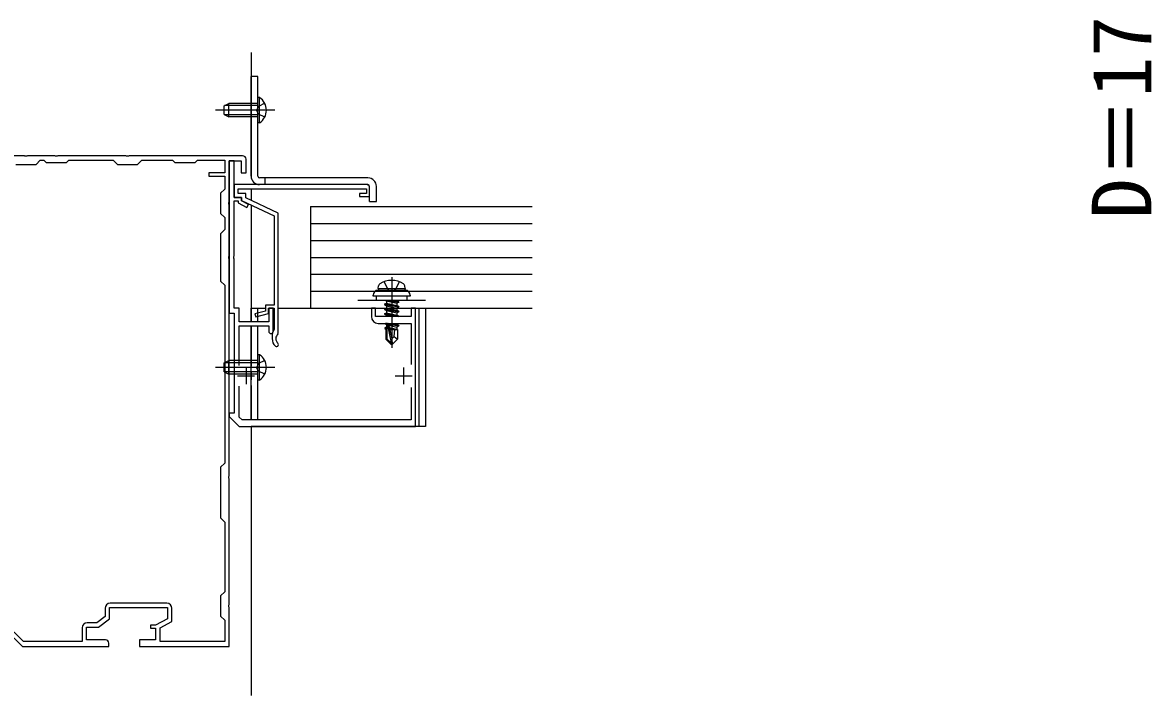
# Model space of a CAD drawing. Units: millimetres, scale not verified. Extents: x -1050 to 1050, y -1565 to 1555.
# Drawn here: x -878 to -544.4, y -1104.5 to -905.7 of the extents above; entities that cross this region are included whole.
import ezdxf
from ezdxf.enums import TextEntityAlignment as Align

# ---------------------------------------------------------------- set-up
doc = ezdxf.new("R2010")
doc.units = ezdxf.units.MM
doc.header["$LTSCALE"] = 8
for name, color, linetype in [('0-2_YKK_11', 7, 'Continuous'), ('0-4_YKK_12', 2, 'Continuous'), ('0-5_YKK_13', 4, 'Continuous'), ('0-7_YKK_D', 6, 'Continuous')]:
    doc.layers.add(name, color=color, linetype=linetype)
doc.styles.add('ＭＳ ゴシック', font='')
doc.styles.get('ＭＳ ゴシック').set_extended_font_data('MS Gothic')

msp = doc.modelspace()

# ---------------------------------------------------------------- linework, layer by layer
at = {"layer": '0-2_YKK_11'}
for p, q in [((-804.322, -998.296), (-804.322, -999.096)), ((-814.522, -1010.096), (-809.522, -1010.096)), ((-812.022, -1007.596), (-812.022, -1012.596)), ((-768.022, -1010.096), (-763.022, -1010.096)), ((-765.522, -1007.596), (-765.522, -1012.596)), ((-835.422, -1077.296), (-852.122, -1077.296))]:
    msp.add_line(p, q, dxfattribs=at)
for points in [[(-813.022, -945.096), (-846.564, -945.096), (-846.747, -945.216), (-847.297, -945.216), (-847.48, -945.096), (-867.564, -945.096), (-867.747, -945.216), (-868.297, -945.216), (-868.48, -945.096), (-876.564, -945.096), (-876.747, -945.216), (-877.297, -945.216), (-877.48, -945.096), (-885.022, -945.096), (-885.022, -948.096), (-884.722, -948.396)], [(-880.022, -947.596), (-874.022, -947.596), (-872.822, -946.396), (-871.722, -946.396), (-871.022, -947.096), (-865.022, -947.096), (-864.322, -946.396), (-851.222, -946.396), (-850.022, -947.596), (-844.022, -947.596), (-842.822, -946.396), (-833.722, -946.396), (-833.022, -947.096), (-827.022, -947.096), (-826.322, -946.396), (-818.322, -946.396), (-818.322, -950.096), (-823.022, -950.096), (-823.022, -951.096), (-818.322, -951.096), (-818.322, -954.896), (-819.522, -956.096), (-819.522, -962.096), (-818.322, -963.296), (-818.322, -966.896), (-819.522, -968.096), (-819.522, -982.096), (-818.322, -983.296), (-818.322, -1035.896), (-819.522, -1037.096), (-819.522, -1052.096), (-818.322, -1053.296), (-818.322, -1073.896), (-819.522, -1075.096), (-819.522, -1081.096), (-818.322, -1082.296), (-818.322, -1088.596)], [(-853.522, -1088.096), (-859.122, -1088.096), (-859.122, -1084.396), (-855.622, -1084.396), (-852.322, -1081.896), (-852.322, -1078.596), (-835.222, -1078.596), (-835.222, -1081.896), (-838.722, -1083.796), (-840.222, -1083.796), (-840.222, -1084.696), (-838.722, -1084.696), (-838.722, -1088.096), (-843.522, -1088.096), (-843.522, -1090.096), (-817.022, -1090.096), (-817.022, -1078.554), (-817.142, -1078.371), (-817.142, -1077.821), (-817.022, -1077.638), (-817.022, -1040.554), (-817.142, -1040.371), (-817.142, -1039.821), (-817.022, -1039.638), (-817.022, -975.554), (-817.142, -975.371), (-817.142, -974.821), (-817.022, -974.638), (-817.022, -959.554), (-817.142, -959.371), (-817.142, -958.821), (-817.022, -958.638), (-817.022, -946.596), (-813.422, -946.596), (-813.422, -950.096), (-812.022, -950.096), (-812.022, -946.096)], [(-804.022, -996.946), (-804.022, -990.096), (-805.322, -990.096), (-805.322, -994.096), (-814.022, -994.096), (-814.022, -990.096), (-815.522, -990.096), (-815.522, -975.554), (-815.642, -975.371), (-815.642, -974.821), (-815.522, -974.638), (-815.522, -958.396), (-814.322, -958.396), (-814.322, -959.003), (-811.753, -960.339), (-811.291, -959.452), (-813.322, -958.396), (-813.322, -957.396), (-815.522, -957.396), (-815.522, -946.596), (-817.022, -946.596), (-817.022, -991.596), (-815.522, -991.596), (-815.522, -1021.096), (-817.022, -1021.096), (-817.022, -1022.096), (-814.022, -1025.096), (-762.022, -1025.096), (-762.022, -990.096), (-763.222, -990.096), (-763.222, -992.596), (-773.822, -992.596), (-773.822, -990.096), (-775.022, -990.096), (-775.022, -992.596)], [(-884.722, -948.396), (-884.722, -1081.796), (-885.022, -1082.096), (-885.022, -1090.096), (-883.522, -1090.096), (-883.522, -1085.196), (-883.154, -1085.042), (-878.022, -1090.096), (-852.522, -1090.096), (-852.522, -1089.096)], [(-776.522, -953.596), (-815.522, -953.596), (-815.522, -957.396), (-813.322, -957.396), (-813.322, -958.296), (-803.722, -962.796), (-803.722, -989.196), (-806.322, -989.196), (-806.322, -991.002), (-809.387, -991.811), (-809.157, -992.681), (-805.422, -991.696), (-805.422, -990.096), (-803.722, -990.096), (-803.722, -996.398), (-803.776, -996.571)], [(-802.617, -997.706), (-802.522, -997.486), (-802.522, -962.033), (-812.122, -957.533), (-812.122, -956.196), (-814.322, -956.196), (-814.322, -954.796), (-776.422, -954.796), (-776.422, -956.196), (-778.522, -956.196), (-778.522, -957.096), (-775.522, -957.096), (-775.522, -954.596)], [(-814.022, -1007.036), (-814.022, -995.296), (-805.322, -995.296), (-805.322, -996.946)], [(-773.022, -994.596), (-763.222, -994.596), (-763.222, -1006.697)], [(-763.222, -1013.494), (-763.222, -1023.096), (-813.193, -1023.096), (-814.022, -1022.267), (-814.022, -1013.155)], [(-853.622, -1078.796), (-853.622, -1081.25), (-856.059, -1083.096), (-858.922, -1083.096)], [(-818.322, -1088.596), (-837.422, -1088.596), (-837.422, -1084.569), (-833.922, -1082.669), (-833.922, -1078.796)], [(-860.422, -1084.596), (-860.422, -1088.596), (-877.692, -1088.596), (-883.422, -1082.953)]]:
    msp.add_lwpolyline(points, dxfattribs=at)
for centre, radius, start, end in [((-813.022, -946.096), 1, 0.00001, 89.99999), ((-776.522, -954.596), 1, 0.00001, 89.99999), ((-773.022, -992.596), 2, 180.00001, 269.99999), ((-804.672, -996.946), 0.65, 180.00001, 269.99999), ((-804.672, -996.946), 0.65, 270.00001, 359.99999), ((-801.322, -998.296), 3, 144.90318, 180), ((-801.322, -999.096), 3, 180.00001, 227.02713), ((-801.322, -999.096), 1.9, 132.9859, 227.02712), ((-802.992, -1000.888), 0.55, 329.99997, 47.0271), ((-802.992, -1000.888), 0.55, 227.02712, 330.00001), ((-852.122, -1078.796), 1.5, 90.00001, 179.99999), ((-835.422, -1078.796), 1.5, 0.00001, 89.99999), ((-858.922, -1084.596), 1.5, 90.00001, 179.99999), ((-853.522, -1089.096), 1, 0.00001, 89.99999)]:
    msp.add_arc(centre, radius, start, end, dxfattribs=at)
at = {"layer": '0-4_YKK_12'}
for p, q in [((-810.522, -914.533), (-810.522, -951.596)), ((-810.522, -954.796), (-810.522, -958.283)), ((-810.522, -959.608), (-810.522, -994.096)), ((-810.522, -995.296), (-810.522, -1007.269)), ((-810.522, -1008.941), (-810.522, -1011.251)), ((-810.522, -1012.922), (-810.522, -1023.096)), ((-810.522, -1025.096), (-810.522, -1104.533))]:
    msp.add_line(p, q, dxfattribs=at)
at = {"layer": '0-5_YKK_13'}
for p, q in [((-810.522, -951.096), (-810.522, -921.596)), ((-808.522, -921.596), (-810.522, -921.596)), ((-808.522, -951.096), (-808.522, -921.596)), ((-818.522, -930.296), (-817.122, -929.596)), ((-818.522, -932.896), (-818.522, -930.296)), ((-808.522, -930.25), (-818.43, -930.25)), ((-808.522, -929.596), (-817.122, -929.596)), ((-808.522, -935.346), (-808.522, -927.846)), ((-803.522, -931.596), (-821.022, -931.596)), ((-818.522, -932.896), (-817.122, -933.596)), ((-808.522, -932.942), (-818.43, -932.942)), ((-808.013, -935.346), (-808.522, -935.346)), ((-776.022, -951.596), (-808.022, -951.596)), ((-776.022, -953.596), (-808.022, -953.596)), ((-806.522, -951.596), (-806.522, -953.596)), ((-775.522, -958.596), (-775.522, -954.096)), ((-773.522, -958.596), (-773.522, -954.096)), ((-793.022, -960.096), (-727.522, -960.096)), ((-775.522, -958.596), (-773.522, -958.596)), ((-793.022, -965.096), (-727.522, -965.096)), ((-793.022, -970.096), (-727.522, -970.096)), ((-793.022, -975.096), (-727.522, -975.096)), ((-793.022, -980.096), (-727.522, -980.096)), ((-773.022, -984.296), (-772.88, -983.493)), ((-769.022, -980.896), (-769.022, -1001.796)), ((-765.022, -984.296), (-765.163, -983.493)), ((-793.022, -985.096), (-727.522, -985.096)), ((-773.022, -984.296), (-765.022, -984.296)), ((-773.022, -984.296), (-772.934, -984.796)), ((-773.022, -984.796), (-765.022, -984.796)), ((-772.934, -984.796), (-765.11, -984.796)), ((-765.022, -984.296), (-765.11, -984.796)), ((-764.522, -986.596), (-764.522, -987.796)), ((-763.522, -986.296), (-763.522, -986.596)), ((-808.522, -994.096), (-808.522, -990.096)), ((-759.022, -987.796), (-779.022, -987.796)), ((-771.122, -988.946), (-770.572, -988.628)), ((-766.922, -989.646), (-771.122, -988.946)), ((-771.122, -988.946), (-771.122, -989.046)), ((-771.122, -989.046), (-766.922, -989.746)), ((-771.122, -990.346), (-770.572, -990.028)), ((-766.922, -991.046), (-771.122, -990.346)), ((-771.122, -990.346), (-771.122, -990.446)), ((-771.122, -990.446), (-766.922, -991.146)), ((-770.572, -987.963), (-770.572, -988.628)), ((-770.572, -988.628), (-767.472, -989.328)), ((-770.572, -989.363), (-770.572, -990.028)), ((-770.572, -990.028), (-767.472, -990.728)), ((-770.222, -987.796), (-766.922, -988.346)), ((-766.922, -988.246), (-769.622, -987.796)), ((-768.058, -987.796), (-767.472, -987.928)), ((-767.472, -987.796), (-767.472, -987.928)), ((-766.922, -988.246), (-767.472, -987.928)), ((-766.922, -988.346), (-767.472, -988.663)), ((-767.472, -988.663), (-767.472, -989.328)), ((-766.922, -989.646), (-767.472, -989.328)), ((-766.922, -989.746), (-767.472, -990.063)), ((-767.472, -990.063), (-767.472, -990.728)), ((-766.922, -991.046), (-767.472, -990.728)), ((-766.922, -988.246), (-766.922, -988.346)), ((-766.922, -989.646), (-766.922, -989.746)), ((-761.022, -990.096), (-761.022, -1025.096)), ((-771.122, -991.746), (-770.572, -991.428)), ((-766.922, -992.446), (-771.122, -991.746)), ((-771.122, -991.746), (-771.122, -991.846)), ((-771.122, -991.846), (-766.922, -992.546)), ((-770.572, -990.763), (-770.572, -991.428)), ((-770.572, -991.428), (-767.472, -992.128)), ((-770.572, -992.163), (-770.572, -992.596)), ((-766.922, -991.146), (-767.472, -991.463)), ((-767.472, -991.463), (-767.472, -992.128)), ((-766.922, -992.446), (-767.472, -992.128)), ((-766.922, -992.546), (-767.008, -992.596)), ((-766.922, -991.046), (-766.922, -991.146)), ((-766.922, -992.446), (-766.922, -992.546)), ((-810.522, -1023.096), (-810.522, -995.296)), ((-808.522, -1023.096), (-808.522, -995.296)), ((-771.122, -994.596), (-771.122, -994.646)), ((-771.122, -994.646), (-770.409, -994.765)), ((-771.022, -995.888), (-770.572, -995.628)), ((-771.022, -995.888), (-771.022, -996.103)), ((-771.022, -995.888), (-770.422, -995.987)), ((-771.022, -996.103), (-770.722, -996.277)), ((-771.022, -996.103), (-770.422, -996.22)), ((-770.354, -994.674), (-770.822, -994.596)), ((-770.722, -996.277), (-770.722, -999.246)), ((-770.722, -996.396), (-770.422, -996.396)), ((-770.572, -994.963), (-770.572, -995.628)), ((-770.572, -995.628), (-770.419, -995.663)), ((-770.422, -994.844), (-770.422, -999.121)), ((-770.354, -994.673), (-769.172, -1000.371)), ((-766.922, -995.246), (-769.947, -994.741)), ((-769.931, -994.789), (-769.022, -999.174)), ((-769.919, -994.846), (-766.922, -995.346)), ((-769.862, -995.124), (-767.472, -995.663)), ((-769.717, -995.821), (-767.472, -996.328)), ((-769.657, -996.113), (-767.939, -996.396)), ((-769.601, -996.379), (-769.518, -996.396)), ((-769.598, -996.396), (-767.322, -996.396)), ((-768.944, -994.596), (-767.472, -994.928)), ((-767.472, -994.596), (-767.472, -994.928)), ((-766.922, -995.246), (-767.472, -994.928)), ((-766.922, -995.346), (-767.472, -995.663)), ((-767.472, -995.663), (-767.472, -996.328)), ((-767.322, -996.396), (-767.472, -996.328)), ((-767.322, -996.396), (-767.322, -999.246)), ((-766.922, -995.246), (-766.922, -995.346)), ((-770.422, -999.121), (-770.722, -999.246)), ((-769.172, -1000.796), (-770.722, -999.246)), ((-770.422, -999.121), (-769.172, -1000.371)), ((-769.172, -1000.371), (-769.172, -1000.796)), ((-769.022, -999.174), (-769.022, -1000.796)), ((-769.022, -999.174), (-768.872, -1000.796)), ((-768.872, -1000.796), (-767.322, -999.246)), ((-768.279, -998.442), (-767.322, -999.246)), ((-808.522, -1011.346), (-808.522, -1003.846)), ((-768.872, -1000.796), (-769.172, -1000.796)), ((-818.522, -1006.296), (-817.122, -1005.596)), ((-818.522, -1008.896), (-818.522, -1006.296)), ((-808.522, -1006.25), (-818.43, -1006.25)), ((-808.522, -1005.596), (-817.122, -1005.596)), ((-803.522, -1007.596), (-821.022, -1007.596)), ((-818.522, -1008.896), (-817.122, -1009.596)), ((-808.522, -1008.942), (-818.43, -1008.942)), ((-808.013, -1011.346), (-808.522, -1011.346))]:
    msp.add_line(p, q, dxfattribs=at)
for points in [[(-808.522, -933.596), (-817.122, -933.596), (-817.122, -929.596)], [(-806.513, -929.546), (-808.368, -930.451), (-808.977, -931.596)], [(-808.013, -935.346), (-808.013, -927.846), (-808.522, -927.846)], [(-806.513, -933.646), (-808.368, -932.741), (-808.977, -931.596)], [(-793.022, -960.096), (-793.022, -990.096), (-727.522, -990.096)], [(-771.28, -982.301), (-770.167, -984.533), (-769.022, -985.142)], [(-766.764, -982.301), (-767.877, -984.533), (-769.022, -985.142)], [(-763.522, -986.596), (-774.522, -986.596), (-774.522, -986.296)], [(-764.522, -987.796), (-773.522, -987.796), (-773.522, -986.596)], [(-810.522, -994.096), (-810.522, -990.096), (-806.322, -990.096)], [(-802.522, -990.096), (-759.022, -990.096), (-759.022, -1025.096), (-810.522, -1025.096)], [(-771.122, -989.046), (-770.572, -989.363), (-767.472, -990.063)], [(-771.122, -990.446), (-770.572, -990.763), (-767.472, -991.463)], [(-770.862, -987.796), (-770.572, -987.963), (-767.472, -988.663)], [(-771.122, -991.846), (-770.572, -992.163), (-768.657, -992.596)], [(-771.122, -994.646), (-770.572, -994.963), (-770.422, -994.997)], [(-769.022, -999.174), (-768.279, -998.442), (-768.122, -996.396)], [(-808.013, -1011.346), (-808.013, -1003.846), (-808.522, -1003.846)], [(-808.522, -1009.596), (-817.122, -1009.596), (-817.122, -1005.596)], [(-806.513, -1005.546), (-808.368, -1006.451), (-808.977, -1007.596)], [(-806.513, -1009.646), (-808.368, -1008.741), (-808.977, -1007.596)]]:
    msp.add_lwpolyline(points, dxfattribs=at)
for centre, radius, start, end in [((-810.549, -931.596), 4.527, 304.06671, 55.93329), ((-808.022, -951.096), 2.5, 180, 270), ((-808.022, -951.096), 0.5, 180, 270), ((-776.022, -954.096), 2.5, 0, 90), ((-776.022, -954.096), 0.5, 0, 90), ((-771.994, -983.65), 0.9, 122.05588, 170), ((-769.022, -988.396), 6.5, 57.94412, 122.05588), ((-766.05, -983.65), 0.9, 10, 57.94412), ((-773.022, -986.296), 1.5, 90, 180), ((-765.022, -986.296), 1.5, 0, 90), ((-770.173, -994.844), 0.248, 12.80904, 180), ((-810.549, -1007.596), 4.527, 304.06671, 55.93329)]:
    msp.add_arc(centre, radius, start, end, dxfattribs=at)

# ---------------------------------------------------------------- texts
at = {"layer": '0-7_YKK_D', "style": 'ＭＳ ゴシック'}
msp.add_text('D＝1770', height=17.6, rotation=90, dxfattribs=at).set_placement((-539.42, -963.76), align=Align.BOTTOM_LEFT)

doc.saveas('drawing.dxf')
